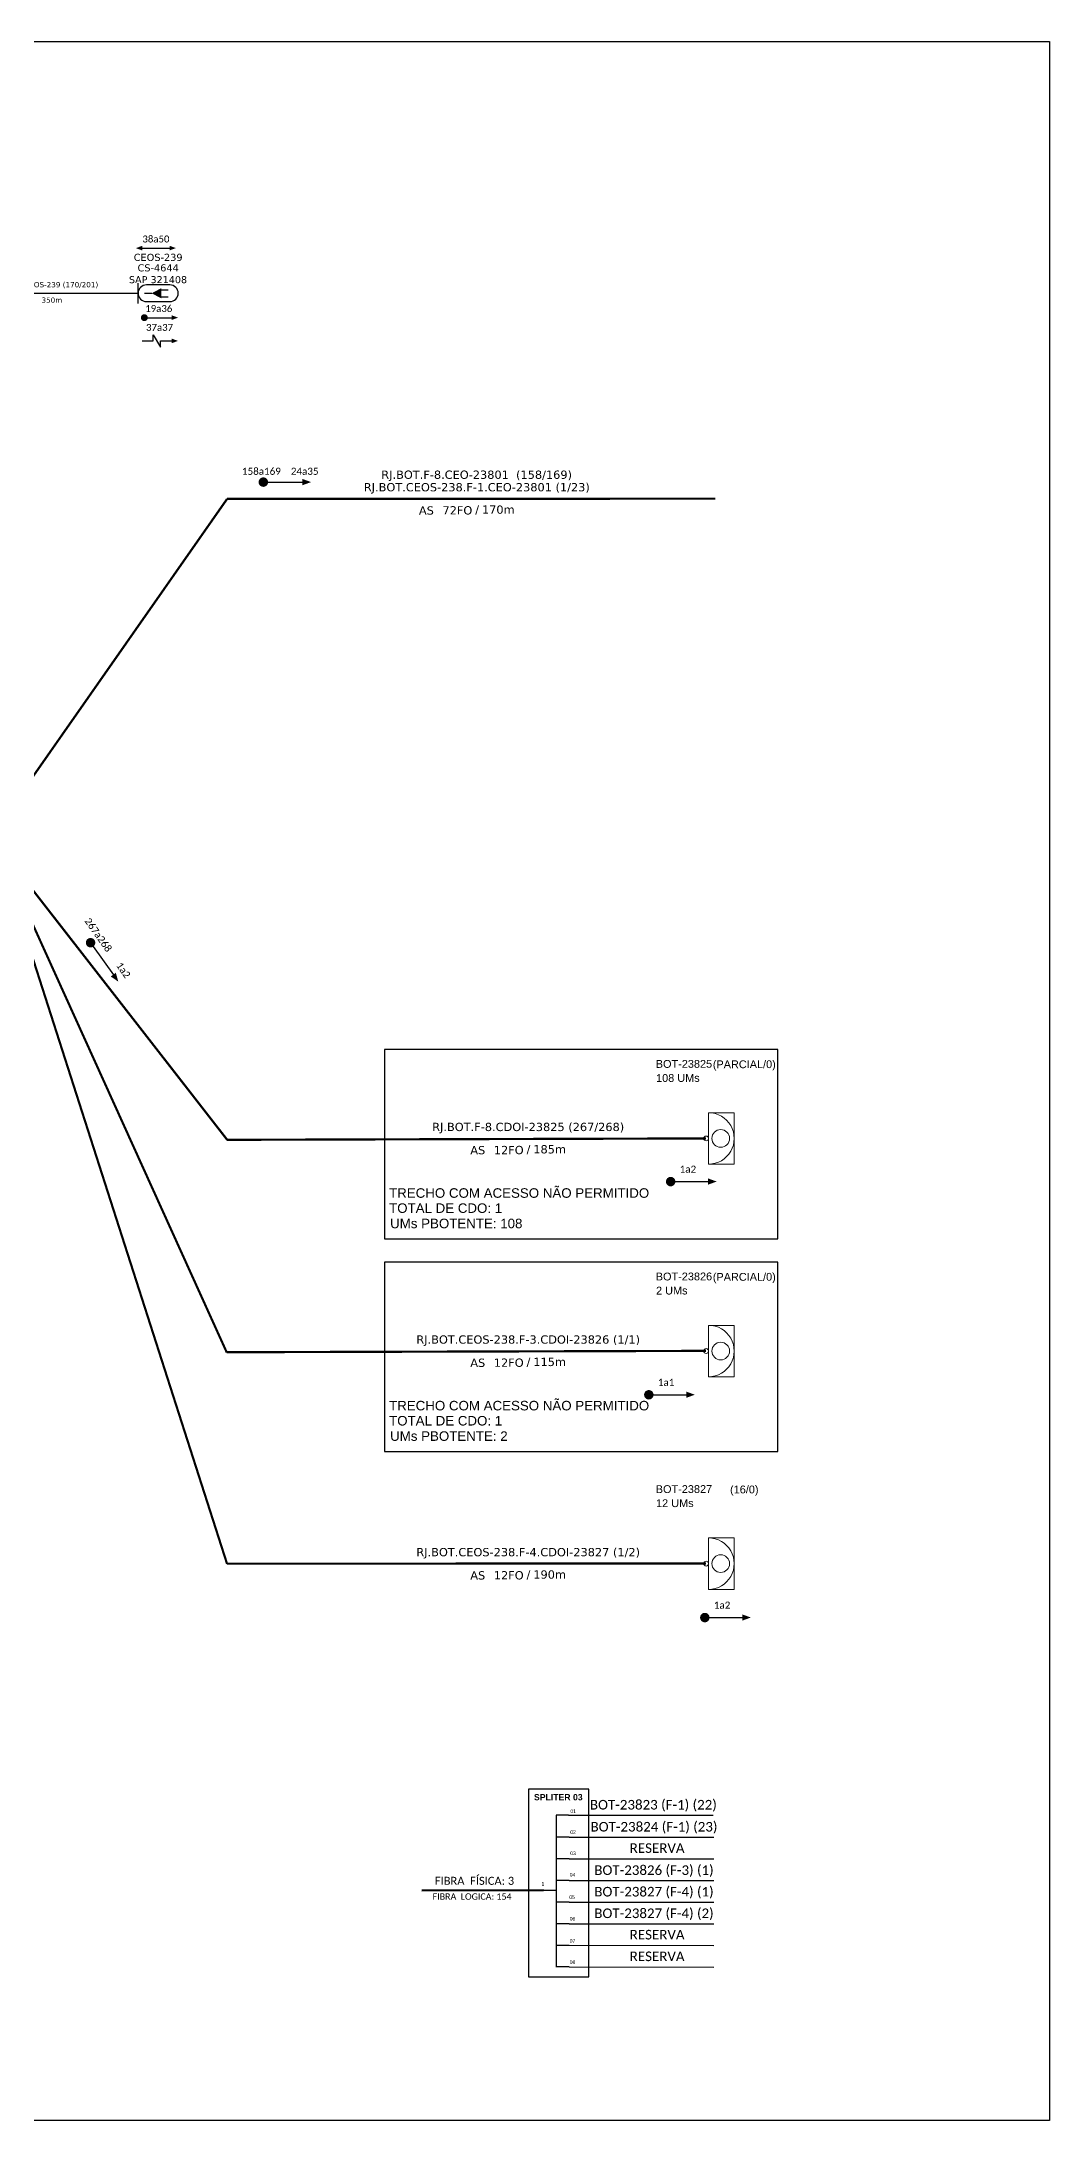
# Model space of a CAD drawing. Extents: x 0 to 841, y 0 to 594.
# Drawn here: x 553 to 841, y 0 to 594 of the extents above; entities that cross this region are included whole.
import ezdxf
from ezdxf.enums import TextEntityAlignment as Align

# ---------------------------------------------------------------- set-up
doc = ezdxf.new("R2010")
doc.units = 0
doc.layers.add("20.0-LEGENDA DOS CDO'S", color=1, linetype='Continuous', lineweight=0)
doc.layers.add('40.1-ETIQUETAS', color=1, linetype='Continuous', lineweight=20)
for name, color, linetype in [('20.4-CEOS', 1, 'Continuous'), ('20.5-CABO AÉREO', 1, 'Continuous'), ('30.4-Selo', 7, 'Continuous'), ('CAP a instalar', 1, 'Continuous'), ('SETA', 7, 'Continuous')]:
    doc.layers.add(name, color=color, linetype=linetype)
doc.styles.add('ARIAL', font='arial.ttf')
doc.styles.add('siredit', font='verdana.ttf')
doc.linetypes.add('FENCELINE1', pattern='A,0.25,-0.1,[133,ltypeshp.shx,S=0.1,R=0,X=-0.1,Y=0],-0.1,1', length=1.45)

msp = doc.modelspace()

# ---------------------------------------------------------------- linework, layer by layer
at = {"color": 7, "linetype": 'Continuous'}
for p, q in [((699.99, 87.23), (699.99, 43.8)), ((703.5, 87.23), (699.99, 87.23)), ((703.68, 80.95), (700.16, 80.95)), ((703.68, 74.76), (700.16, 74.76)), ((696.34, 65.81), (699.97, 65.81)), ((703.68, 68.54), (700.16, 68.54)), ((703.68, 62.37), (700.16, 62.37)), ((703.68, 56.21), (700.16, 56.21)), ((703.68, 50.02), (700.16, 50.02)), ((703.68, 43.84), (700.16, 43.84))]:
    msp.add_line(p, q, dxfattribs=at)
at = {"color": 10, "linetype": 'Continuous'}
for p, q in [((703.5, 87.23), (744.88, 87.22)), ((703.68, 80.95), (745.05, 80.94)), ((703.68, 74.77), (745.05, 74.76)), ((703.68, 68.55), (745.05, 68.54)), ((703.68, 62.39), (745.05, 62.37)), ((703.68, 56.22), (745.05, 56.21)), ((703.68, 50.03), (745.05, 50.02)), ((703.68, 43.84), (745.05, 43.83))]:
    msp.add_line(p, q, dxfattribs=at)
at = {"color": 1, "linetype": 'Continuous', "lineweight": 60}
msp.add_line((696.34, 65.81), (661.55, 65.7), dxfattribs=at)
msp.add_lwpolyline([(0, 594), (841, 594), (841, 0), (0, 0)], close=True)
at = {"color": 7}
for points, const_width in [([(581.74, 515.11, 1), (582.73, 515.11, 1)], 0.99), ([(741.8, 143.68, 1), (743.15, 143.68, 1)], 1.35)]:
    msp.add_lwpolyline(points, format="xyb", close=True, dxfattribs=dict(at, const_width=const_width))
msp.add_lwpolyline([(584.79, 508.47), (584.79, 510.22), (586.88, 506.72), (586.88, 508.47)], dxfattribs=at)
at = {"const_width": 1.35}
for points in [[(615.57, 468.12, 1), (616.92, 468.12, 1)], [(566.46, 337.06, 1), (567.25, 335.96, 1)], [(732.03, 268.25, 1), (733.38, 268.25, 1)], [(725.79, 207.34, 1), (727.14, 207.34, 1)]]:
    msp.add_lwpolyline(points, format="xyb", close=True, dxfattribs=at)
at = {"color": 7}
msp.add_lwpolyline([(692.02, 41.02), (709.3, 41.02), (709.3, 94.68), (692.02, 94.68)], close=True, dxfattribs=at)
at = {"layer": '20.4-CEOS', "color": 7}
for p, q in [((589.54, 524.47), (582.83, 524.47)), ((589.54, 519.68), (582.83, 519.68))]:
    msp.add_line(p, q, dxfattribs=at)
for points in [[(580.43, 519.19), (580.43, 524.96)], [(586.98, 523.03), (589.02, 523.03)], [(582.29, 522.08), (584.33, 522.08)], [(586.98, 521.04), (589.02, 521.04)]]:
    msp.add_lwpolyline(points, dxfattribs=at)
msp.add_lwpolyline([(584.33, 522.08, 0, 2.95, 0), (587.1, 522.08, 2.95, 2.95, 0)], format="xyseb", dxfattribs=at)
for centre, start, end in [((582.83, 522.08), 90, 270), ((589.54, 522.08), 270, 90)]:
    msp.add_arc(centre, 2.39, start, end, dxfattribs=at)
at = {"layer": '20.5-CABO AÉREO', "color": 7, "ltscale": 50, "const_width": 0.4}
msp.add_lwpolyline([(522.07, 522.08), (580.43, 522.08)], dxfattribs=at)
at = {"layer": '40.1-ETIQUETAS', "color": 8}
for points in [[(743.53, 287.93), (750.88, 287.93), (750.88, 273.22), (743.53, 273.22)], [(743.53, 227.18), (750.88, 227.18), (750.88, 212.47), (743.53, 212.47)]]:
    msp.add_lwpolyline(points, close=True, dxfattribs=at)
at = {"layer": '40.1-ETIQUETAS', "color": 1}
msp.add_lwpolyline([(743.53, 166.43), (750.88, 166.43), (750.88, 151.72), (743.53, 151.72)], close=True, dxfattribs=at)
at = {"layer": '40.1-ETIQUETAS', "color": 8}
for centre, major_axis, start_param, end_param in [((743.53, 280.59), (-5.19, 5.19), 2.356194, 5.497787), ((742.85, 280.59), (-0.481, 0.481), 2.356194490191767, 8.639379797371353), ((747.01, 280.59), (1.79, 1.79), 3.926991, 10.210176), ((743.53, 219.84), (-5.19, 5.19), 2.356194, 5.497787), ((742.85, 219.84), (-0.481, 0.481), 2.356194490191767, 8.639379797371353), ((747.01, 219.84), (1.79, 1.79), 3.926991, 10.210176)]:
    msp.add_ellipse(centre, major_axis=major_axis, ratio=1, start_param=start_param, end_param=end_param, dxfattribs=at)
at = {"layer": '40.1-ETIQUETAS', "color": 1}
for centre, major_axis, start_param, end_param in [((743.53, 159.09), (-5.19, 5.19), 2.356194, 5.497787), ((747.01, 159.09), (1.79, 1.79), 3.926991, 10.210176), ((742.85, 159.09), (-0.481, 0.481), 2.356194490191767, 8.639379797371353)]:
    msp.add_ellipse(centre, major_axis=major_axis, ratio=1, start_param=start_param, end_param=end_param, dxfattribs=at)
at = {"layer": 'CAP a instalar', "color": 7, "linetype": 'FENCELINE1', "ltscale": 7, "const_width": 0.63}
for points in [[(539.69, 368.72), (605.89, 463.32)], [(605.89, 463.32), (745.46, 463.39)]]:
    msp.add_lwpolyline(points, dxfattribs=at)
at = {"layer": 'CAP a instalar', "color": 1, "linetype": 'FENCELINE1', "ltscale": 7, "const_width": 0.63}
for points in [[(605.89, 159), (539.69, 365.24)], [(605.89, 159.07), (742.85, 159.14)]]:
    msp.add_lwpolyline(points, dxfattribs=at)
at = {"layer": 'CAP a instalar', "color": 8, "linetype": 'FENCELINE1', "ltscale": 7, "const_width": 0.63}
for points in [[(605.8, 219.43), (539.69, 365.24)], [(605.97, 280.13), (539.69, 365.24)], [(742.85, 280.59), (605.89, 280.19)], [(605.72, 219.5), (742.85, 219.89)]]:
    msp.add_lwpolyline(points, dxfattribs=at)
at = {"layer": 'CAP a instalar', "color": 3}
for points in [[(763.31, 305.96), (650.88, 305.96), (650.88, 251.87), (763.31, 251.87)], [(763.31, 245.21), (650.88, 245.21), (650.88, 191.12), (763.31, 191.12)]]:
    msp.add_lwpolyline(points, close=True, dxfattribs=at)
at = {"layer": 'SETA', "color": 7}
for points in [[(581.62, 534.98), (590.13, 534.98)], [(582.23, 515.11), (590.74, 515.11)], [(581.63, 508.47), (584.79, 508.47)], [(586.88, 508.47), (590.04, 508.47)], [(742.48, 143.68), (754.08, 143.68)]]:
    msp.add_lwpolyline(points, dxfattribs=at)
at = {"layer": 'SETA'}
for points in [[(616.76, 468.11), (628.36, 468.11)], [(567.15, 336.09), (573.88, 326.63)], [(732.71, 268.25), (744.32, 268.25)], [(726.46, 207.34), (738.07, 207.34)]]:
    msp.add_lwpolyline(points, dxfattribs=at)
at = {"layer": 'SETA', "color": 7}
for points in [[(581.62, 535.64), (579.8, 534.98), (581.62, 534.32)], [(589.44, 535.65), (591.26, 534.99), (589.44, 534.33)], [(590.06, 515.78), (591.87, 515.12), (590.06, 514.46)], [(590.04, 509.13), (591.86, 508.47), (590.04, 507.81)], [(753.15, 144.6), (755.62, 143.7), (753.15, 142.8)]]:
    msp.add_solid(points, dxfattribs=at)
at = {"layer": 'SETA'}
for points in [[(627.43, 469.03), (629.91, 468.13), (627.43, 467.23)], [(574.08, 327.92), (574.78, 325.39), (572.62, 326.88)], [(743.38, 269.17), (745.86, 268.27), (743.38, 267.37)], [(737.14, 208.26), (739.61, 207.36), (737.14, 206.46)]]:
    msp.add_solid(points, dxfattribs=at)

# ---------------------------------------------------------------- texts
at = {"color": 3, "style": 'ARIAL'}
for s, p in [('TRECHO COM ACESSO NÃO PERMITIDO', (652.2, 263.63)), ('TOTAL DE CDO: 1', (652.2, 259.31)), ('UMs PBOTENTE: 108', (652.5, 254.93)), ('TRECHO COM ACESSO NÃO PERMITIDO', (652.2, 202.88)), ('TOTAL DE CDO: 1', (652.2, 198.56)), ('UMs PBOTENTE: 2', (652.5, 194.18))]:
    msp.add_text(s, height=2.7224, dxfattribs=at).set_placement(p)
at = {"color": 7, "char_height": 1.98, "width": 25.1052, "attachment_point": 5}
for s, insert in [('{\\fCalibri|b0|i0|c0|p34;\\C7;38a50}', (585.54, 537.58)), ('{\\fCalibri|b0|i0|c0|p34;\\C7;19a36}', (586.36, 517.71)), ('{\\fCalibri|b0|i0|c0|p34;\\C7;37a37}', (586.58, 512.31))]:
    msp.add_mtext(s, dxfattribs=dict(at, insert=insert))
at = {"attachment_point": 5}
for s, insert, char_height, width in [('\\C7;\\fCalibri|b0|i0|c0|p34;158a169', (615.7, 471.21), 2.025, 34.2344), ('\\C7;\\fCalibri|b0|i0|c0|p34;24a35', (628.07, 471.21), 2.025, 34.2344), ('\\C7;\\fCalibri|b0|i0|c0|p34;1a2', (737.64, 271.8), 2.025, 34.2344), ('\\C7;\\fCalibri|b0|i0|c0|p34;1a1', (731.4, 210.89), 2.025, 34.2344), ('\\C10;\\fArial|b1|i0|c0|p34;SPLITER 03', (700.58, 92.35), 1.7753, 17.28), ('\\C7;\\fCalibri|b0|i0|c0|p34;BOT-23823 (F-1) (22)', (727.76, 89.91), 2.7432, 80.6352), ('\\C7;\\fArial|b0|i0|;\\H1.0273588255048;01 ', (704.85, 88.37), 1.7753, 3.5602), ('\\C7;\\fCalibri|b0|i0|c0|p34;BOT-23824 (F-1) (23)', (727.94, 83.62), 2.7432, 80.6352), ('\\C7;\\fArial|b0|i0|;\\H1.0273588255048;02 ', (704.79, 82.37), 1.7753, 3.7582), ('\\C7;\\fCalibri|b0|i0|c0|p34;RESERVA', (728.83, 77.8), 2.7432, 80.6352), ('\\C7;\\fArial|b0|i0|;\\H1.0273588255048;03 ', (704.79, 76.33), 1.7753, 3.456), ('\\C7;\\fCalibri|b0|i0|c0|p34;BOT-23826 (F-3) (1)', (727.94, 71.22), 2.7432, 80.6352), ('\\C7;\\fCalibri|b0|i0|c0|p34;FIBRA  FÍSICA: 3', (676.62, 68.45), 2.2859, 34.56), ('\\C7;\\fArial|b0|i0|;\\H1.0273588255048;1', (696.17, 67.63), 1.7753, 1.7584), ('\\C7;\\fArial|b0|i0|;\\H1.0273588255048;04 ', (704.64, 70.18), 1.7753, 3.7582), ('\\C1;\\fCalibri|b0|i0|c0|p34;BOT-23827 (F-4) (1)', (727.94, 65.06), 2.7432, 80.6352), ('\\C7;\\fCalibri|b0|i0|c0|p34;FIBRA  LOGICA: 154', (675.93, 63.96), 1.8289, 34.56), ('\\C7;\\fArial|b0|i0|;\\H1.0273588255048;05 ', (704.51, 63.77), 1.7753, 4.6222), ('\\C1;\\fCalibri|b0|i0|c0|p34;BOT-23827 (F-4) (2)', (727.94, 58.89), 2.7432, 80.6352), ('\\C7;\\fArial|b0|i0|;\\H1.0273588255048;06 ', (704.64, 57.63), 1.7753, 3.7582), ('\\C7;\\fCalibri|b0|i0|c0|p34;RESERVA', (728.83, 53.06), 2.7432, 80.6352), ('\\C7;\\fArial|b0|i0|;\\H1.0273588255048;07 ', (704.64, 51.27), 1.7753, 3.7582), ('\\C7;\\fCalibri|b0|i0|c0|p34;RESERVA', (728.83, 46.87), 2.7432, 80.6352), ('\\C7;\\fArial|b0|i0|;\\H1.0273588255048;08 ', (704.64, 45.22), 1.7753, 3.7582)]:
    msp.add_mtext(s, dxfattribs=dict(at, insert=insert, char_height=char_height, width=width))
at = {"char_height": 2.025, "width": 34.2344, "attachment_point": 5, "rotation": 305.43854}
for s, insert in [('\\C7;\\fCalibri|b0|i0|c0|p34;267a268', (569.06, 338.75)), ('\\C7;\\fCalibri|b0|i0|c0|p34;1a2', (576.23, 328.67))]:
    msp.add_mtext(s, dxfattribs=dict(at, insert=insert))
at = {"color": 1, "insert": (747.41, 147.23), "char_height": 2.025, "width": 34.2344, "attachment_point": 5}
msp.add_mtext('\\C7;\\fCalibri|b0|i0|c0|p34;1a2', dxfattribs=at)
at = {"layer": "20.0-LEGENDA DOS CDO'S", "color": 8, "style": 'ARIAL'}
for s, p in [('BOT-23825', (728.45, 300.76)), ('108 UMs', (728.53, 296.74)), ('2 UMs', (728.53, 235.99)), ('BOT-23826', (728.45, 240.01))]:
    msp.add_text(s, height=2.231, rotation=0.11799, dxfattribs=at).set_placement(p)
for p in [(749.43, 300.66), (749.43, 239.91)]:
    msp.add_text('          (PARCIAL/0)', height=2.2306, rotation=0.11799, dxfattribs=at).set_placement(p, align=Align.CENTER)
at = {"layer": "20.0-LEGENDA DOS CDO'S", "color": 1, "style": 'ARIAL'}
for s, p in [('BOT-23827', (728.45, 179.26)), ('12 UMs', (728.53, 175.24))]:
    msp.add_text(s, height=2.231, rotation=0.11799, dxfattribs=at).set_placement(p)
msp.add_text('          (16/0)', height=2.2306, rotation=0.11799, dxfattribs=at).set_placement((749.43, 179.16), align=Align.CENTER)
at = {"layer": '20.4-CEOS', "color": 7, "style": 'siredit'}
for s, height, p in [('CEOS-239', 2.028, (586.18, 532.35)), ('CS-4644', 2.028, (586.18, 529.35)), ('SAP 321408', 2, (586.14, 525.97))]:
    msp.add_text(s, height=height, dxfattribs=at).set_placement(p, align=Align.MIDDLE_CENTER)
at = {"layer": '30.4-Selo', "color": 8, "style": 'siredit'}
for s, p in [('RJ.BOT.F-8.CDOI-23825 (267/268)', (691.97, 283.88)), ('RJ.BOT.CEOS-238.F-3.CDOI-23826 (1/1)', (691.97, 223.13))]:
    msp.add_text(s, height=2.362, dxfattribs=at).set_placement(p, align=Align.MIDDLE_CENTER)
at = {"layer": '30.4-Selo', "color": 1, "style": 'siredit'}
msp.add_text('RJ.BOT.CEOS-238.F-4.CDOI-23827 (1/2)', height=2.362, dxfattribs=at).set_placement((691.97, 162.38), align=Align.MIDDLE_CENTER)
at = {"layer": '40.1-ETIQUETAS', "color": 7, "style": 'siredit'}
for s, height, p in [('RJ.BOT.F-8.CEOS-239 (170/201)', 1.5, (552.71, 524.54)), ('RJ.BOT.F-8.CEO-23801  (158/169)', 2.362, (677.23, 470.24)), ('RJ.BOT.CEOS-238.F-1.CEO-23801 (1/23)', 2.362, (677.28, 466.67))]:
    msp.add_text(s, height=height, dxfattribs=at).set_placement(p, align=Align.MIDDLE_CENTER)
for s, height, p in [('350m', 1.5, (552.82, 520.12)), ('170m', 2.362, (678.75, 460.27))]:
    msp.add_text(s, height=height, dxfattribs=at).set_placement(p, align=Align.MIDDLE_LEFT)
for s, height, p in [('AS', 2.362, (665, 460.02)), ('72FO', 2.362, (676, 460.06)), ('/', 2.36, (677.91, 460.27))]:
    msp.add_text(s, height=height, dxfattribs=at).set_placement(p, align=Align.MIDDLE_RIGHT)
at = {"layer": '40.1-ETIQUETAS', "color": 8, "style": 'siredit'}
for s, height, p in [('AS', 2.362, (679.69, 277.24)), ('12FO', 2.362, (690.68, 277.27)), ('/', 2.36, (692.59, 277.49)), ('AS', 2.362, (679.69, 216.49)), ('12FO', 2.362, (690.68, 216.52)), ('/', 2.36, (692.59, 216.74))]:
    msp.add_text(s, height=height, dxfattribs=at).set_placement(p, align=Align.MIDDLE_RIGHT)
for s, p in [('185m', (693.43, 277.49)), ('115m', (693.43, 216.74))]:
    msp.add_text(s, height=2.362, dxfattribs=at).set_placement(p, align=Align.MIDDLE_LEFT)
at = {"layer": '40.1-ETIQUETAS', "color": 1, "style": 'siredit'}
for s, height, p in [('AS', 2.362, (679.69, 155.74)), ('12FO', 2.362, (690.68, 155.77)), ('/', 2.36, (692.59, 155.99))]:
    msp.add_text(s, height=height, dxfattribs=at).set_placement(p, align=Align.MIDDLE_RIGHT)
msp.add_text('190m', height=2.362, dxfattribs=at).set_placement((693.43, 155.99), align=Align.MIDDLE_LEFT)

doc.saveas('drawing.dxf')
